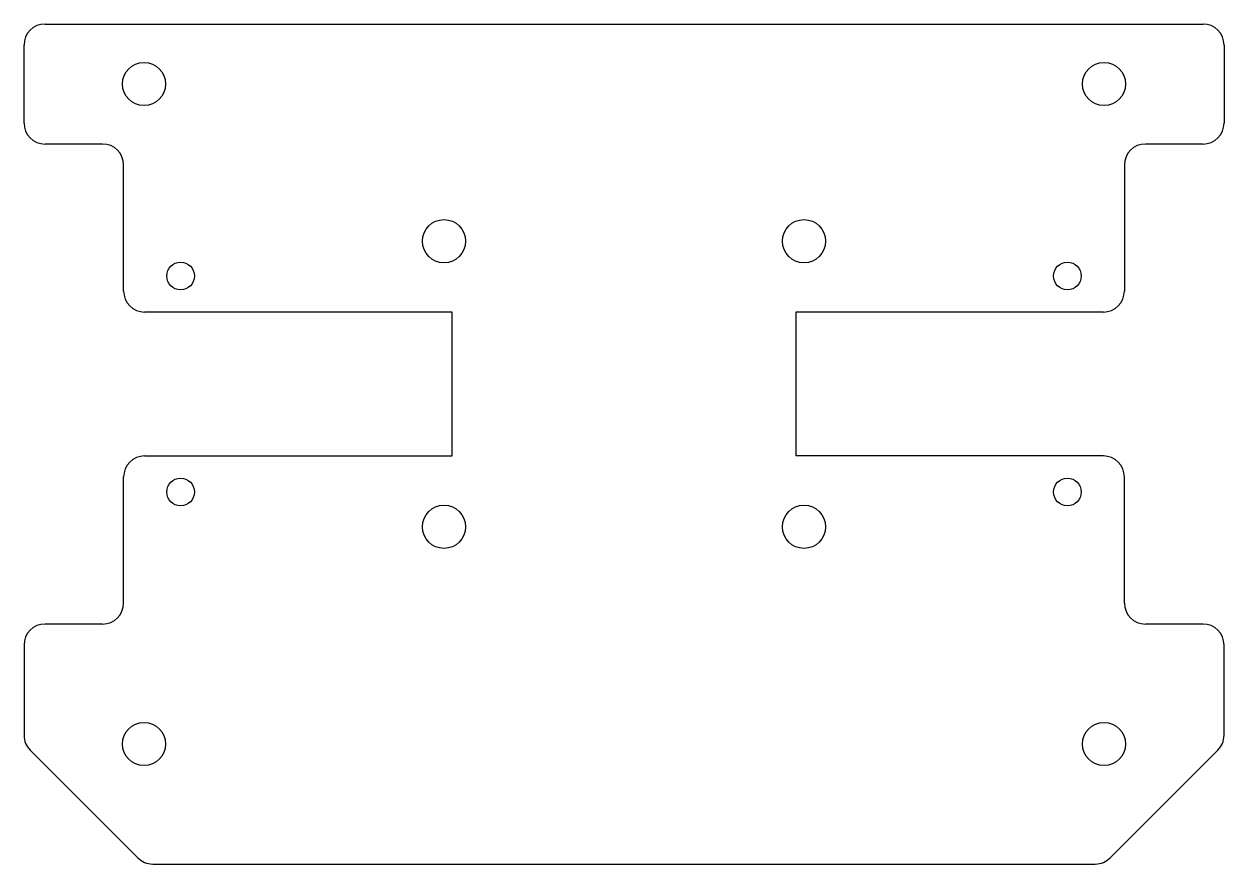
# Model space of a CAD drawing. Header units: millimetres. Extents: x -50 to 50, y -40 to 30.
import ezdxf

# ---------------------------------------------------------------- set-up
doc = ezdxf.new("R2010")
doc.units = ezdxf.units.MM
doc.layers.add('Sketch002', color=7, linetype='CONTINUOUS')

msp = doc.modelspace()

# ---------------------------------------------------------------- linework, layer by layer
at = {"layer": 'Sketch002'}
for p, q in [((-48.25, 30, -5), (48.25, 30, -5)), ((-50, 21.75, -5), (-50, 28.25, -5)), ((50, 28.25, -5), (50, 21.75, -5)), ((-43.45, 20, -5), (-48.25, 20, -5)), ((48.25, 20, -5), (43.45, 20, -5)), ((-41.7, 7.74999, -5), (-41.7, 18.25, -5)), ((41.7, 18.25, -5), (41.7, 7.74999, -5)), ((-14.31, 5.99999, -5), (-39.95, 5.99999, -5)), ((-14.31, -5.99999, -5), (-14.31, 5.99999, -5)), ((39.95, 5.99999, -5), (14.31, 5.99999, -5)), ((14.31, 5.99999, -5), (14.31, -5.99999, -5)), ((-39.95, -5.99999, -5), (-14.31, -5.99999, -5)), ((39.95, -5.99999, -5), (14.31, -5.99999, -5)), ((-41.7, -18.25, -5), (-41.7, -7.74999, -5)), ((41.7, -18.25, -5), (41.7, -7.74999, -5)), ((-43.45, -20, -5), (-48.25, -20, -5)), ((48.25, -20, -5), (43.45, -20, -5)), ((-50, -21.75, -5), (-50, -29.2751, -5)), ((50, -29.2751, -5), (50, -21.75, -5)), ((-49.4874, -30.5126, -5), (-40.5126, -39.4874, -5)), ((40.5126, -39.4874, -5), (49.4874, -30.5126, -5)), ((-39.2751, -40, -5), (39.2751, -40, -5))]:
    msp.add_line(p, q, dxfattribs=at)
for centre, radius in [((-40, 25), 1.8), ((40, 25), 1.8), ((-15, 11.9), 1.8), ((15, 11.9), 1.8), ((-36.95, 8.99999), 1.15), ((36.95, 9), 1.15), ((-36.95, -9), 1.15), ((36.95, -9), 1.15), ((-15, -11.9), 1.8), ((15, -11.9), 1.8), ((-40, -30), 1.8), ((40, -30), 1.8)]:
    msp.add_circle(centre, radius, dxfattribs=at)
for centre, start, end in [((-48.25, 28.25, -5), 90, 180), ((48.25, 28.25, -5), 0, 90), ((-48.25, 21.75, -5), 180, -90), ((48.25, 21.75, -5), -90, 0), ((-43.45, 18.25, -5), 0, 90), ((43.45, 18.25, -5), 90, -180), ((-39.95, 7.74999, -5), 180, -90), ((39.95, 7.74999, -5), -90, 0), ((-39.95, -7.74999, -5), 90, 180), ((39.95, -7.74999, -5), 0, 90), ((-43.45, -18.25, -5), -90, 0), ((43.45, -18.25, -5), 180, -90), ((-48.25, -21.75, -5), 90, 180), ((48.25, -21.75, -5), 0, 90), ((-48.25, -29.2751, -5), 180, -135), ((48.25, -29.2751, -5), -45, 0), ((-39.2751, -38.25, -5), -135, -90), ((39.2751, -38.25, -5), -90, -45)]:
    msp.add_arc(centre, 1.75, start, end, dxfattribs=at)

doc.saveas('drawing.dxf')
